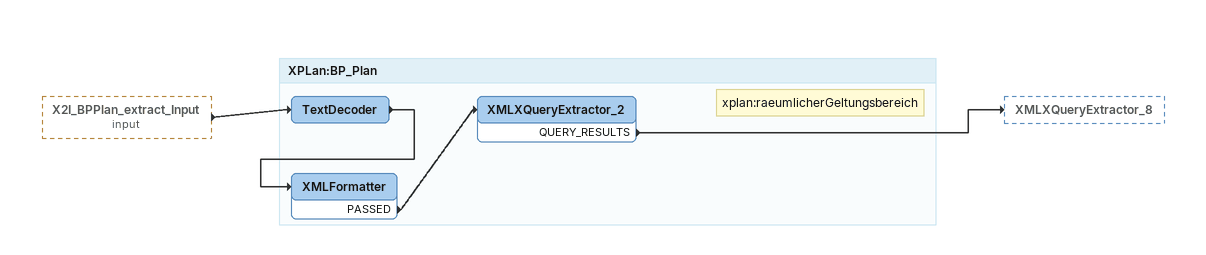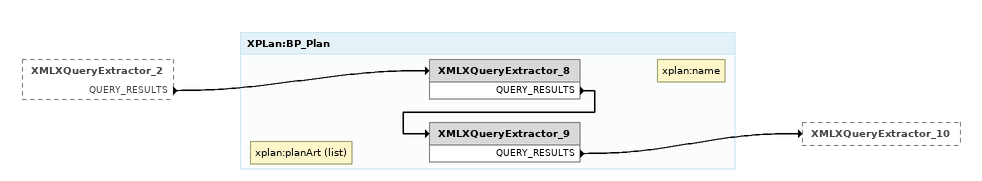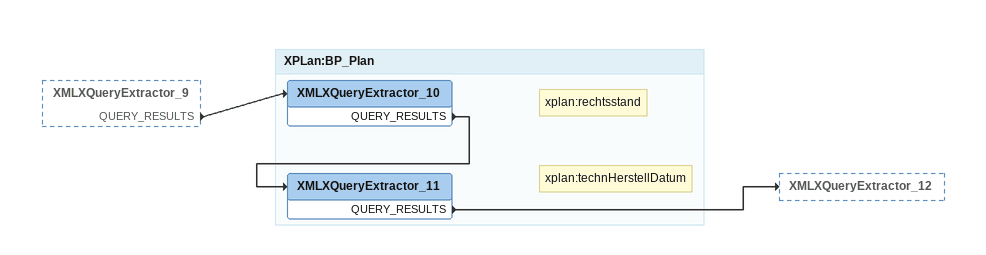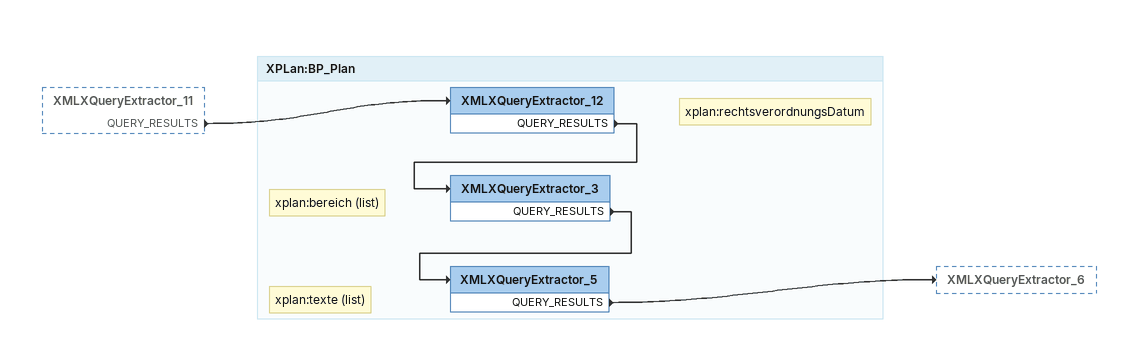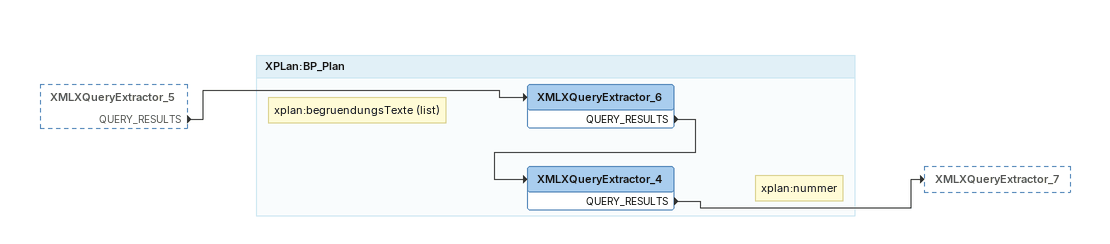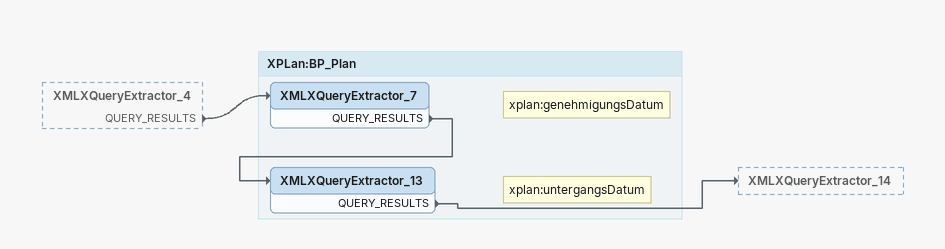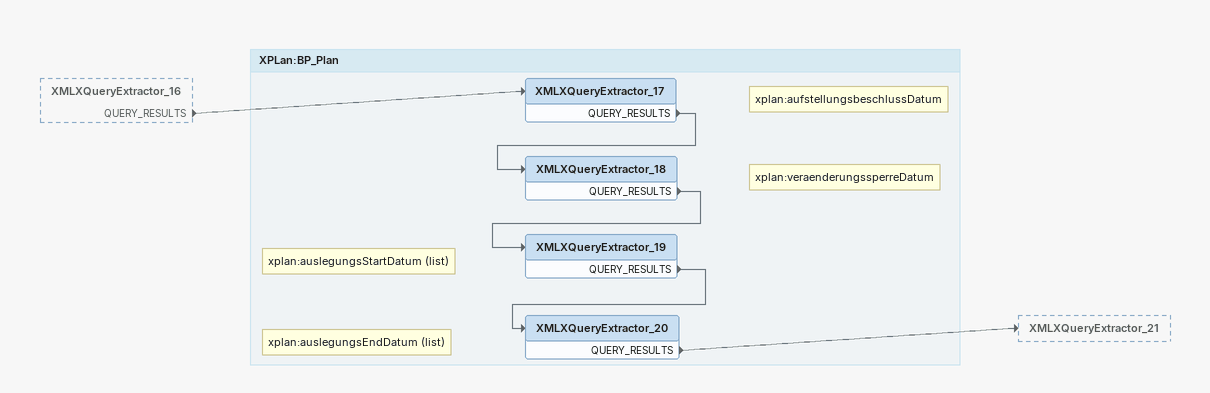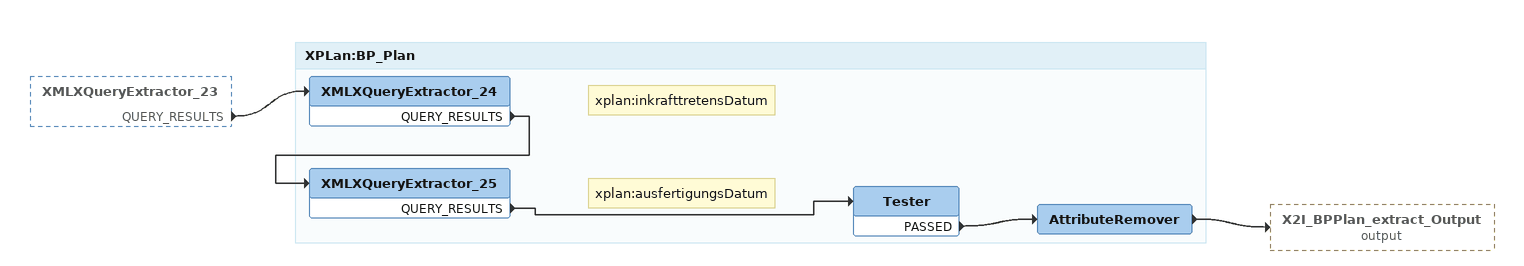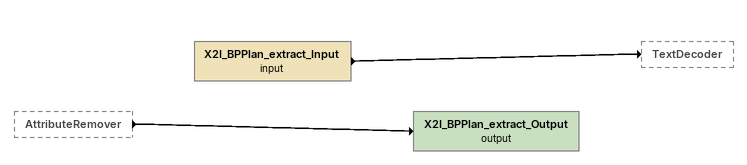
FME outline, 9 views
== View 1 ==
X2I_BPPlan_extract_Input (input) [outside]
    -> TextDecoder

Bookmark: XPLan:BP_Plan
TextDecoder
    -> XMLFormatter
XMLFormatter
    PASSED -> XMLXQueryExtractor_2
Note: xplan:raeumlicherGeltungsbereich
XMLXQueryExtractor_2
    QUERY_RESULTS -> XMLXQueryExtractor_8

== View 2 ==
XMLXQueryExtractor_2 [outside]
    QUERY_RESULTS -> XMLXQueryExtractor_8

Bookmark: XPLan:BP_Plan
Note: xplan:name
XMLXQueryExtractor_8
    QUERY_RESULTS -> XMLXQueryExtractor_9
Note: xplan:planArt (list)
XMLXQueryExtractor_9
    QUERY_RESULTS -> XMLXQueryExtractor_10

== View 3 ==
XMLXQueryExtractor_9 [outside]
    QUERY_RESULTS -> XMLXQueryExtractor_10

Bookmark: XPLan:BP_Plan
Note: xplan:rechtsstand
XMLXQueryExtractor_10
    QUERY_RESULTS -> XMLXQueryExtractor_11
Note: xplan:technHerstellDatum
XMLXQueryExtractor_11
    QUERY_RESULTS -> XMLXQueryExtractor_12

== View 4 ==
XMLXQueryExtractor_11 [outside]
    QUERY_RESULTS -> XMLXQueryExtractor_12

Bookmark: XPLan:BP_Plan
Note: xplan:rechtsverordnungsDatum
XMLXQueryExtractor_12
    QUERY_RESULTS -> XMLXQueryExtractor_3
Note: xplan:bereich (list)
XMLXQueryExtractor_3
    QUERY_RESULTS -> XMLXQueryExtractor_5
Note: xplan:texte (list)
XMLXQueryExtractor_5
    QUERY_RESULTS -> XMLXQueryExtractor_6

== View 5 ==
XMLXQueryExtractor_5 [outside]
    QUERY_RESULTS -> XMLXQueryExtractor_6

Bookmark: XPLan:BP_Plan
Note: xplan:begruendungsTexte (list)
XMLXQueryExtractor_6
    QUERY_RESULTS -> XMLXQueryExtractor_4
Note: xplan:nummer
XMLXQueryExtractor_4
    QUERY_RESULTS -> XMLXQueryExtractor_7

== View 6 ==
XMLXQueryExtractor_4 [outside]
    QUERY_RESULTS -> XMLXQueryExtractor_7

Bookmark: XPLan:BP_Plan
Note: xplan:genehmigungsDatum
XMLXQueryExtractor_7
    QUERY_RESULTS -> XMLXQueryExtractor_13
Note: xplan:untergangsDatum
XMLXQueryExtractor_13
    QUERY_RESULTS -> XMLXQueryExtractor_14

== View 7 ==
XMLXQueryExtractor_16 [outside]
    QUERY_RESULTS -> XMLXQueryExtractor_17

Bookmark: XPLan:BP_Plan
Note: xplan:aufstellungsbeschlussDatum
XMLXQueryExtractor_17
    QUERY_RESULTS -> XMLXQueryExtractor_18
Note: xplan:veraenderungssperreDatum
XMLXQueryExtractor_18
    QUERY_RESULTS -> XMLXQueryExtractor_19
Note: xplan:auslegungsStartDatum (list)
XMLXQueryExtractor_19
    QUERY_RESULTS -> XMLXQueryExtractor_20
Note: xplan:auslegungsEndDatum (list)
XMLXQueryExtractor_20
    QUERY_RESULTS -> XMLXQueryExtractor_21

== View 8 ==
XMLXQueryExtractor_23 [outside]
    QUERY_RESULTS -> XMLXQueryExtractor_24

Bookmark: XPLan:BP_Plan
Note: xplan:inkrafttretensDatum
XMLXQueryExtractor_24
    QUERY_RESULTS -> XMLXQueryExtractor_25
Note: xplan:ausfertigungsDatum
XMLXQueryExtractor_25
    QUERY_RESULTS -> Tester
Tester
    PASSED -> AttributeRemover
AttributeRemover
    -> X2I_BPPlan_extract_Output (output)

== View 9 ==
AttributeRemover [outside]
    -> X2I_BPPlan_extract_Output (output)
X2I_BPPlan_extract_Input (input)
    -> TextDecoder
X2I_BPPlan_extract_Output (output)
